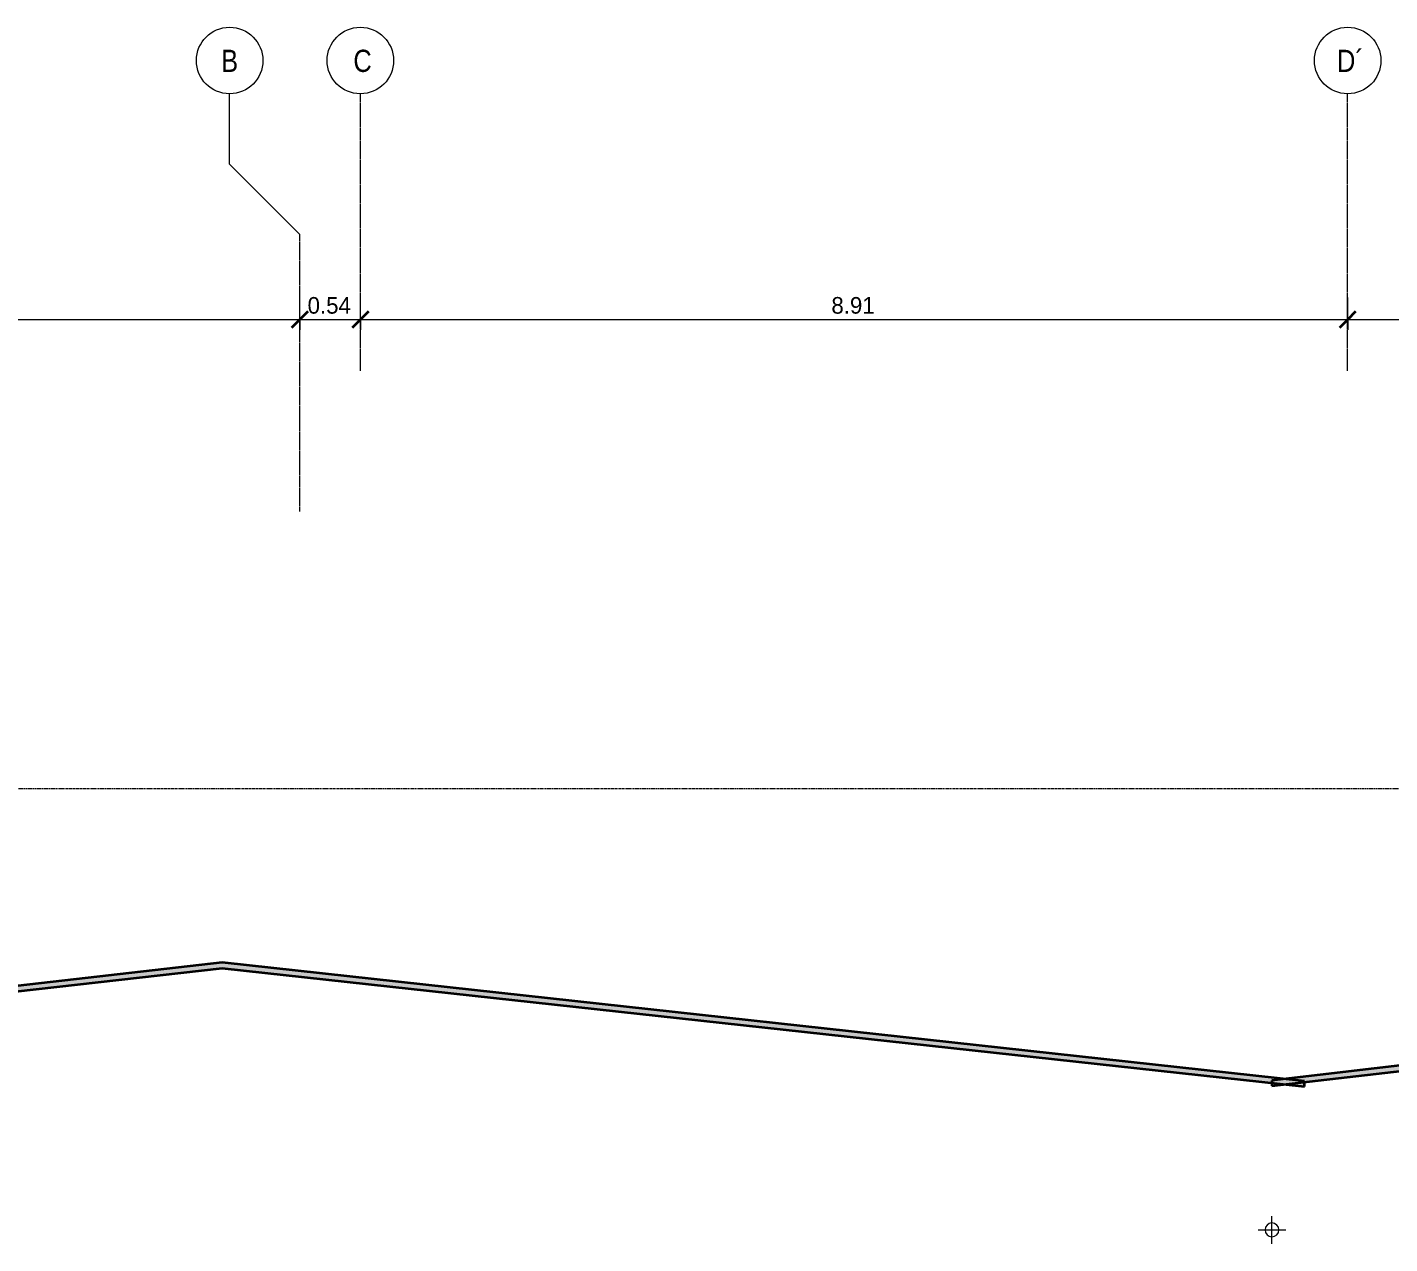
# Model space of a CAD drawing. Header units: centimetres. Extents: x -336 to 16318, y -437 to 1921.
# Drawn here: x 1030 to 2259, y 824 to 1921 of the extents above; entities that cross this region are included whole.
import ezdxf

# ---------------------------------------------------------------- set-up
doc = ezdxf.new("R2010")
doc.units = ezdxf.units.CM
doc.linetypes.add('Centre', pattern=[3.175, 0.635, -0.475, 1.59, -0.475])
doc.linetypes.add('Grid Line', pattern=[2.2225, 1.27, -0.3175, 0.3175, -0.3175])
for name, color, linetype, lineweight in [('A-ANNO-DIMS', 7, 'Continuous', 9), ('A-ANNO-DIMS-100', 7, 'Continuous', 9), ('A-FLOR-LEVL', 7, 'Continuous', 9), ('A-ROOF', 7, 'Continuous', 9), ('A-ROOF-PATT', 7, 'Continuous', 35), ('P-PIPE', 7, 'Continuous', 9), ('P-PIPE-CNTR', 7, 'Continuous', 9), ('S-GRID', 7, 'Continuous', 9), ('S-GRID-IDEN', 7, 'Continuous', 9)]:
    doc.layers.add(name, color=color, linetype=linetype, lineweight=lineweight)
doc.styles.add('Century Gothic_1', font='GOTHIC.TTF', dxfattribs={"height": 15})
doc.styles.add('Saira Condensed', font='SairaCondensed-Regular.ttf', dxfattribs={"height": 20})
doc.dimstyles.new('FCA_N_Cotas_E100', dxfattribs={"dimscale": 30.48, "dimtxt": 15.662524, "dimasz": 0.492126, "dimexe": 0.656168, "dimexo": 0.656168, "dimgap": 0.032808, "dimtad": 1, "dimlfac": 0.01, "dimrnd": 0.01, "dimzin": 0, "dimdsep": 46, "dimtxsty": 'Century Gothic_1', "dimblk1": 'OBLIQUE', "dimblk2": 'OBLIQUE', "dimsah": 1, "dimcen": 0.09, "dimdle": 0.656168, "dimazin": 2, "dimtfac": 1, "dimtdec": 4, "dimtix": 1, "dimtmove": 0, "dimatfit": 3, "dimfxl": 1, "dimtvp": 1, "dimtolj": 1, "dimtzin": 0, "dimarcsym": 2})

# ---------------------------------------------------------------- blocks, each defined once
blk = doc.blocks.new('PQ_RVR_MEP-01_ZZ_ZZ_MO_T_A_rvt-1-Section 6')
at = {"layer": 'P-PIPE', "color": 6, "true_color": 0xff00ff}
for start, end in [(0, 180), (180, 0)]:
    blk.add_arc((2153.1, 836.2), 6.25, start, end, dxfattribs=at)
at = {"layer": 'P-PIPE-CNTR', "color": 6, "true_color": 0xff00ff}
for p, q in [((2153.1, 823.7), (2153.1, 848.7)), ((2140.6, 836.2), (2165.6, 836.2))]:
    blk.add_line(p, q, dxfattribs=at)
blk = doc.blocks.new('Grid - 3mm-1939417-Section 6')
at = {"layer": 'S-GRID-IDEN', "color": 253, "true_color": 0xaaaaaa}
blk.add_circle((1330.8, 1891.3), 30, dxfattribs=at)
blk = doc.blocks.new('DIMBLOCK2-Section 6')
at = {"layer": 'A-ANNO-DIMS-100'}
for p, q in [((315.3, 1657.6), (315.3, 1677.6)), ((1276.3, 1657.6), (1276.3, 1677.6)), ((315.3, 1657.6), (1276.3, 1657.6)), ((315.3, 1657.6), (315.3, 1648.2)), ((1276.3, 1657.6), (1276.3, 1648.2))]:
    blk.add_line(p, q, dxfattribs=at)
at = {"layer": 'A-ANNO-DIMS-100', "lineweight": 35}
for p, q in [((315.3, 1657.6), (322.8, 1665.1)), ((1276.3, 1657.6), (1283.8, 1665.1)), ((315.3, 1657.6), (307.8, 1650.1)), ((1276.3, 1657.6), (1268.8, 1650.1))]:
    blk.add_line(p, q, dxfattribs=at)
at = {"layer": 'A-ANNO-DIMS-100', "color": 0, "insert": (775.4, 1677.9), "char_height": 15, "width": 48.927, "attachment_point": 1, "line_spacing_factor": 0.984502, "style": 'Century Gothic_1'}
blk.add_mtext('9.61', dxfattribs=at)
blk = doc.blocks.new('_Oblique')
at = {"color": 0, "linetype": 'ByBlock', "lineweight": -2}
blk.add_line((-0.5, -0.5), (0.5, 0.5), dxfattribs=at)
blk = doc.blocks.new('DIMBLOCK3-Section 6')
at = {"layer": 'A-ANNO-DIMS-100'}
for p, q in [((1276.3, 1657.6), (1276.3, 1677.6)), ((1330.8, 1657.6), (1330.8, 1677.6)), ((1276.3, 1657.6), (1330.8, 1657.6)), ((1276.3, 1657.6), (1276.3, 1648.2)), ((1330.8, 1657.6), (1330.8, 1648.2))]:
    blk.add_line(p, q, dxfattribs=at)
at = {"layer": 'A-ANNO-DIMS-100', "lineweight": 35}
for p, q in [((1276.3, 1657.6), (1283.8, 1665.1)), ((1330.8, 1657.6), (1338.3, 1665.1)), ((1276.3, 1657.6), (1268.8, 1650.1)), ((1330.8, 1657.6), (1323.3, 1650.1))]:
    blk.add_line(p, q, dxfattribs=at)
at = {"layer": 'A-ANNO-DIMS-100', "color": 0, "insert": (1283.2, 1677.9), "char_height": 15, "width": 48.927, "attachment_point": 1, "line_spacing_factor": 0.984502, "style": 'Century Gothic_1'}
blk.add_mtext('0.54', dxfattribs=at)
blk = doc.blocks.new('DIMBLOCK4-Section 6')
at = {"layer": 'A-ANNO-DIMS-100'}
for p, q in [((1330.8, 1657.6), (1330.8, 1677.6)), ((2221.4, 1657.6), (2221.4, 1677.6)), ((1330.8, 1657.6), (2221.4, 1657.6)), ((1330.8, 1657.6), (1330.8, 1648.2)), ((2221.4, 1657.6), (2221.4, 1648.2))]:
    blk.add_line(p, q, dxfattribs=at)
at = {"layer": 'A-ANNO-DIMS-100', "lineweight": 35}
for p, q in [((1330.8, 1657.6), (1338.3, 1665.1)), ((2221.4, 1657.6), (2228.9, 1665.1)), ((1330.8, 1657.6), (1323.3, 1650.1)), ((2221.4, 1657.6), (2213.9, 1650.1))]:
    blk.add_line(p, q, dxfattribs=at)
at = {"layer": 'A-ANNO-DIMS-100', "color": 0, "insert": (1755.7, 1677.9), "char_height": 15, "width": 48.927, "attachment_point": 1, "line_spacing_factor": 0.984502, "style": 'Century Gothic_1'}
blk.add_mtext('8.91', dxfattribs=at)
blk = doc.blocks.new('DIMBLOCK5-Section 6')
at = {"layer": 'A-ANNO-DIMS-100'}
for p, q in [((2221.4, 1657.6), (2221.4, 1677.6)), ((2548.7, 1657.6), (2548.7, 1677.6)), ((2221.4, 1657.6), (2548.7, 1657.6)), ((2221.4, 1657.6), (2221.4, 1648.2)), ((2548.7, 1657.6), (2548.7, 1648.2))]:
    blk.add_line(p, q, dxfattribs=at)
at = {"layer": 'A-ANNO-DIMS-100', "lineweight": 35}
for p, q in [((2221.4, 1657.6), (2228.9, 1665.1)), ((2548.7, 1657.6), (2556.2, 1665.1)), ((2221.4, 1657.6), (2213.9, 1650.1)), ((2548.7, 1657.6), (2541.2, 1650.1))]:
    blk.add_line(p, q, dxfattribs=at)
at = {"layer": 'A-ANNO-DIMS-100', "color": 0, "insert": (2364.6, 1677.9), "char_height": 15, "width": 48.927, "attachment_point": 1, "line_spacing_factor": 0.984502, "style": 'Century Gothic_1'}
blk.add_mtext('3.27', dxfattribs=at)

msp = doc.modelspace()

# ---------------------------------------------------------------- hatches: boundary and pattern name
at = {"layer": 'A-ROOF-PATT', "lineweight": 9, "true_color": 0x9a9a9a}
for points in [[(2152.876, 966.121), (4147.358, 1196.897), (6109.62, 969.498), (6109.62, 974.531), (4147.359, 1201.93), (2152.876, 971.154)], [(247.856, 964.047), (1206.18, 1072.303), (2182.343, 965.476), (2182.343, 970.506), (1206.171, 1077.334), (247.856, 969.079)]]:
    msp.add_hatch(color=253, dxfattribs=at).paths.add_polyline_path(points)

# ---------------------------------------------------------------- linework, layer by layer
at = {"layer": 'A-FLOR-LEVL', "color": 253, "linetype": 'Centre', "true_color": 0xaaaaaa}
msp.add_line((-335.96, 1234.505), (6445.896, 1234.505), dxfattribs=at)
at = {"layer": 'A-ROOF', "lineweight": 35}
for p, q in [((4147.359, 1201.93), (2152.876, 971.154)), ((2152.876, 966.121), (4147.358, 1196.897)), ((1206.171, 1077.334), (247.856, 969.079)), ((247.856, 964.047), (1206.18, 1072.303)), ((2182.343, 970.506), (1206.171, 1077.334)), ((1206.18, 1072.303), (2182.343, 965.476)), ((2152.876, 971.154), (2152.876, 966.121)), ((2182.343, 965.476), (2182.343, 970.506))]:
    msp.add_line(p, q, dxfattribs=at)
at = {"layer": 'S-GRID', "color": 253, "true_color": 0xaaaaaa}
for p, q in [((1212.817, 1797.834), (1212.817, 1861.334)), ((1276.317, 1734.334), (1212.817, 1797.834))]:
    msp.add_line(p, q, dxfattribs=at)
at = {"layer": 'S-GRID', "color": 253, "linetype": 'Grid Line', "true_color": 0xaaaaaa}
for p, q in [((1330.773, 1611.334), (1330.773, 1861.334)), ((2221.376, 1611.334), (2221.376, 1861.334)), ((1276.317, 1484.334), (1276.317, 1734.334))]:
    msp.add_line(p, q, dxfattribs=at)

# ---------------------------------------------------------------- block references
at = {"lineweight": 5}
msp.add_blockref('PQ_RVR_MEP-01_ZZ_ZZ_MO_T_A_rvt-1-Section 6', (0, 0), dxfattribs=at)
at = {"layer": 'S-GRID-IDEN', "color": 253, "true_color": 0xaaaaaa}
for p in [(-117.956, 0), (0, 0), (890.603, 0)]:
    msp.add_blockref('Grid - 3mm-1939417-Section 6', p, dxfattribs=at)

# ---------------------------------------------------------------- texts
at = {"layer": 'S-GRID-IDEN', "color": 253, "true_color": 0xaaaaaa, "char_height": 20, "attachment_point": 1, "style": 'Saira Condensed'}
for s, insert, width in [('B', (1205.244, 1901.014), 17.63712), ('C', (1324.499, 1901.014), 14.43037), ('D´', (2211.802, 1901.014), 22.44725)]:
    msp.add_mtext(s, dxfattribs=dict(at, insert=insert, width=width))

# ---------------------------------------------------------------- dimensions: what is measured, and where the dimension line sits
at = {"layer": 'A-ANNO-DIMS'}
for base, p1, p2, override, picture, middle in [((1276.317, 1657.633), (315.335, 1668.239), (1276.317, 1668.239), {"dimpost": '<>', "dimfxl": 960.981847}, 'DIMBLOCK2-Section 6', (795.826, 1666.51)), ((1330.773, 1657.633), (1276.317, 1668.239), (1330.773, 1668.239), {"dimpost": '<>', "dimfxl": 54.455862}, 'DIMBLOCK3-Section 6', (1303.545, 1666.51)), ((2221.376, 1657.633), (1330.773, 1668.239), (2221.376, 1668.239), {"dimpost": '<>', "dimfxl": 890.602974}, 'DIMBLOCK4-Section 6', (1776.075, 1666.51)), ((2548.662, 1657.633), (2221.376, 1668.239), (2548.662, 1668.239), {"dimpost": '<>', "dimfxl": 327.28625}, 'DIMBLOCK5-Section 6', (2385.019, 1666.51))]:
    dim = msp.add_linear_dim(base=base, p1=p1, p2=p2, dimstyle='FCA_N_Cotas_E100', override=override, dxfattribs=at)
    dim.commit()
    dim.dimension.update_dxf_attribs({"geometry": picture, "text_midpoint": middle})

doc.saveas('drawing.dxf')
